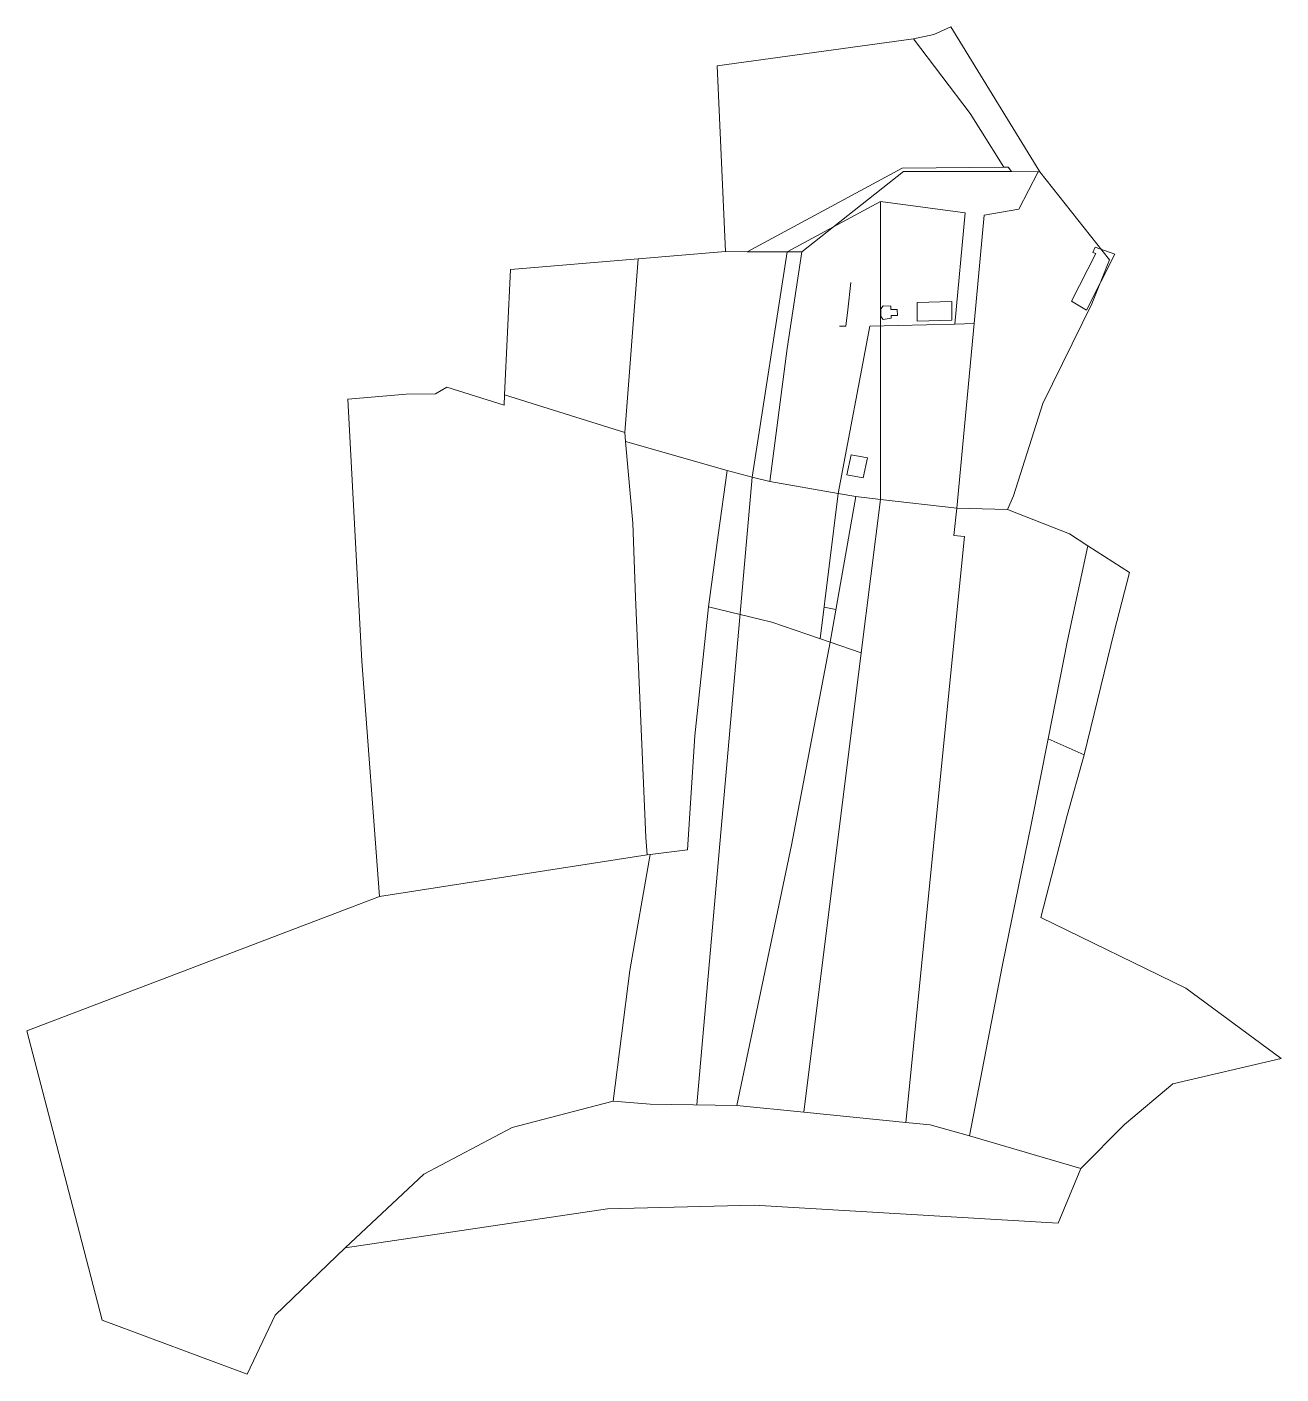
# Model space of a CAD drawing. Header units: metres. Extents: x 7518859 to 7519120, y 4698052 to 4698333.
import ezdxf

# ---------------------------------------------------------------- set-up
doc = ezdxf.new("R2010")
doc.units = ezdxf.units.M
for name, color, linetype, lineweight in [('beton', 252, 'Continuous', 0), ('bunari', 4, 'Continuous', 0), ('koshi', 33, 'Continuous', 0), ('ndarje v3', 5, 'Continuous', 0), ('Ndarjet', 1, 'Continuous', 0), ('objekt', 42, 'Continuous', 0), ('Parc-Kojshi', 251, 'Continuous', 0), ('Parc-Re', 1, 'Continuous', 0), ('Parcela Baze', 7, 'Continuous', 0)]:
    doc.layers.add(name, color=color, linetype=linetype, lineweight=lineweight)

msp = doc.modelspace()

# ---------------------------------------------------------------- linework, layer by layer
at = {"layer": 'beton', "elevation": 653.56, "flags": 128}
msp.add_lwpolyline([(7519028.29, 4698270.63), (7519029.59, 4698270.64), (7519030.03, 4698274.05), (7519030.64, 4698279.74)], dxfattribs=at)
at = {"layer": 'bunari', "elevation": 653.85}
msp.add_lwpolyline([(7519036.87, 4698272.64), (7519037.4, 4698272.04), (7519039.05, 4698272.29), (7519039.01, 4698272.86), (7519040.33, 4698272.88), (7519040.27, 4698274.12), (7519038.95, 4698274.1), (7519038.94, 4698274.77), (7519037.39, 4698274.86), (7519036.88, 4698274.24), (7519036.87, 4698272.64)], dxfattribs=at)
at = {"layer": 'koshi', "flags": 128}
for points in [[(7519044.47, 4698271.68), (7519044.47, 4698275.58), (7519051.69, 4698275.76), (7519051.65, 4698271.87)], [(7519033.19, 4698239.05), (7519034.08, 4698243.22), (7519030.68, 4698243.86), (7519029.79, 4698239.68)]]:
    msp.add_lwpolyline(points, close=True, dxfattribs=at)
at = {"layer": 'ndarje v3', "flags": 128}
msp.add_lwpolyline([(7519036.79, 4698296.59), (7519036.79, 4698234.53)], dxfattribs=at)
at = {"layer": 'Ndarjet', "flags": 128}
for points in [[(7519010.1, 4698239.19), (7518998.59, 4698108.4)], [(7519028.01, 4698235.76), (7519024.23, 4698205.52)]]:
    msp.add_lwpolyline(points, dxfattribs=at)
at = {"layer": 'Ndarjet', "elevation": 652.11, "flags": 128}
msp.add_lwpolyline([(7519025.05, 4698212.09), (7519027.52, 4698211.61)], dxfattribs=at)
at = {"layer": 'objekt', "flags": 128}
for points, elevation in [([(7519081.01, 4698286.01), (7519081.51, 4698287.1)], 660.46), ([(7519081.51, 4698287.1), (7519085.64, 4698285.66)], 660.46), ([(7519076.59, 4698275.82), (7519081.63, 4698285.79)], 659.61), ([(7519079.72, 4698273.95), (7519085.64, 4698285.66)], 659.61), ([(7519081.01, 4698286.01), (7519081.63, 4698285.79)], 660.47), ([(7519079.72, 4698273.95), (7519076.59, 4698275.82)], 659.61)]:
    msp.add_lwpolyline(points, dxfattribs=dict(at, elevation=elevation))
at = {"layer": 'Parc-Kojshi'}
for points in [[(7519062.53, 4698303.74), (7519057.74, 4698311.42), (7519055.52, 4698314.97), (7519043.68, 4698330.46), (7519047.9, 4698331.36), (7519051.44, 4698332.97), (7519069.98, 4698302.81), (7519069.68, 4698302.81), (7519064.07, 4698302.84), (7519063.4, 4698303.75), (7519062.53, 4698303.74)], [(7519057.74, 4698311.42), (7519062.53, 4698303.74), (7519041.31, 4698303.58), (7519009.04, 4698286.15), (7519004.54, 4698286.16), (7519002.81, 4698324.89), (7519043.68, 4698330.46), (7519055.52, 4698314.97), (7519057.74, 4698311.42)], [(7519027.04, 4698291.33), (7519017.41, 4698286.12), (7519009.04, 4698286.15), (7519041.31, 4698303.58), (7519062.53, 4698303.74), (7519063.4, 4698303.75), (7519064.07, 4698302.84), (7519041.63, 4698302.84), (7519027.04, 4698291.33)], [(7519069.68, 4698302.81), (7519065.65, 4698295.03), (7519058.41, 4698293.74), (7519056.29, 4698271.18), (7519052.27, 4698271.08), (7519054.44, 4698294.27), (7519036.79, 4698296.59), (7519027.04, 4698291.33), (7519041.63, 4698302.84), (7519064.07, 4698302.84), (7519069.68, 4698302.81)], [(7519056.29, 4698271.18), (7519058.41, 4698293.74), (7519065.65, 4698295.03), (7519069.68, 4698302.81), (7519069.98, 4698302.81), (7519084.51, 4698284.45), (7519080.84, 4698275.31), (7519070.65, 4698254.53), (7519064.5, 4698235.29), (7519063.26, 4698232.45), (7519052.68, 4698232.69), (7519056.29, 4698271.18)], [(7519017.41, 4698286.12), (7519027.04, 4698291.33), (7519020.44, 4698286.12), (7519017.41, 4698286.12)], [(7518986.36, 4698284.64), (7518983.55, 4698248.47), (7518958.52, 4698256.32), (7518959.74, 4698282.41), (7518986.36, 4698284.64)], [(7519017.41, 4698286.12), (7519010.1, 4698239.19), (7519004.91, 4698240.54), (7518983.72, 4698246.63), (7518983.55, 4698248.47), (7518986.36, 4698284.64), (7519004.54, 4698286.16), (7519009.04, 4698286.15), (7519017.41, 4698286.12)], [(7519010.1, 4698239.19), (7519017.41, 4698286.12), (7519020.44, 4698286.12), (7519017.41, 4698265.95), (7519013.77, 4698238.24), (7519010.1, 4698239.19)], [(7518988.21, 4698160.47), (7518932.5, 4698151.83), (7518928.81, 4698200.85), (7518925.89, 4698255.42), (7518938.03, 4698256.5), (7518944.12, 4698256.57), (7518946.48, 4698257.9), (7518958.42, 4698254.16), (7518958.52, 4698256.32), (7518983.55, 4698248.47), (7518983.72, 4698246.63), (7518985.26, 4698229.59), (7518985.79, 4698214.19), (7518987.95, 4698164.09), (7518988.21, 4698160.47)], [(7519052.68, 4698232.69), (7519052.11, 4698227.01), (7519054.31, 4698226.79), (7519042.09, 4698104.73), (7519020.86, 4698106.86), (7519032.8, 4698202.57), (7519036.79, 4698234.53), (7519052.68, 4698232.69)], [(7519042.09, 4698104.73), (7519054.31, 4698226.79), (7519052.11, 4698227.01), (7519052.68, 4698232.69), (7519063.26, 4698232.45), (7519076.15, 4698227.38), (7519079.99, 4698224.9), (7519075.77, 4698205.15), (7519071.73, 4698184.63), (7519068.22, 4698166.79), (7519062.23, 4698137.55), (7519055.38, 4698101.95), (7519047.19, 4698104.22), (7519042.09, 4698104.73)], [(7519071.73, 4698184.63), (7519075.77, 4698205.15), (7519079.99, 4698224.9), (7519088.64, 4698219.32), (7519085.51, 4698206.97), (7519079.22, 4698181.31), (7519071.73, 4698184.63)], [(7519055.38, 4698101.95), (7519062.23, 4698137.55), (7519068.22, 4698166.79), (7519071.73, 4698184.63), (7519079.22, 4698181.31), (7519075.69, 4698168.72), (7519070.18, 4698147.47), (7519100.37, 4698132.71), (7519120.23, 4698118.1), (7519097.7, 4698112.76), (7519087.61, 4698104.32), (7519078.57, 4698095.14), (7519055.38, 4698101.95)], [(7518932.5, 4698151.83), (7518988.21, 4698160.47), (7518988.85, 4698160.57), (7518984.59, 4698136.43), (7518981.17, 4698109.16), (7518960.14, 4698103.71), (7518941.74, 4698094), (7518925.36, 4698078.65), (7518910.77, 4698064.61), (7518904.95, 4698052.33), (7518874.75, 4698063.54), (7518868.61, 4698087.07), (7518859.06, 4698123.8), (7518926.65, 4698149.59), (7518932.5, 4698151.83)], [(7519078.57, 4698095.14), (7519073.8, 4698083.77), (7519010.48, 4698087.53), (7518979.95, 4698086.72), (7518925.36, 4698078.65), (7518941.74, 4698094), (7518960.14, 4698103.71), (7518981.17, 4698109.16), (7518988.85, 4698108.57), (7519006.92, 4698108.25), (7519020.86, 4698106.86), (7519042.09, 4698104.73), (7519047.19, 4698104.22), (7519055.38, 4698101.95), (7519078.57, 4698095.14)]]:
    msp.add_lwpolyline(points, close=True, dxfattribs=at)
at = {"layer": 'Parc-Re'}
msp.add_lwpolyline([(7519026.3, 4698204.81), (7519018.25, 4698162.48), (7519006.92, 4698108.25), (7518988.85, 4698108.57), (7518981.17, 4698109.16), (7518984.59, 4698136.43), (7518988.85, 4698160.57), (7518996.6, 4698161.57), (7518998.14, 4698185.28), (7519000.97, 4698212.18), (7519003.01, 4698227.06), (7519004.91, 4698240.54), (7519010.1, 4698239.19), (7519013.77, 4698238.24), (7519028.01, 4698235.76), (7519031.71, 4698235.12)], close=True, dxfattribs=at)
at = {"layer": 'Parcela Baze'}
for points in [[(7519027.04, 4698291.33), (7519036.79, 4698296.59), (7519054.44, 4698294.27), (7519052.27, 4698271.08), (7519034.62, 4698270.63), (7519028.01, 4698235.76), (7519013.77, 4698238.24), (7519017.41, 4698265.95), (7519020.44, 4698286.12), (7519027.04, 4698291.33)], [(7519052.27, 4698271.08), (7519056.29, 4698271.18), (7519052.68, 4698232.69), (7519036.79, 4698234.53), (7519031.71, 4698235.12), (7519028.01, 4698235.76), (7519034.62, 4698270.63), (7519052.27, 4698271.08)], [(7519000.97, 4698212.18), (7518998.14, 4698185.28), (7518996.6, 4698161.57), (7518988.85, 4698160.57), (7518988.21, 4698160.47), (7518987.95, 4698164.09), (7518985.79, 4698214.19), (7518985.26, 4698229.59), (7518983.72, 4698246.63), (7519004.91, 4698240.54), (7519003.01, 4698227.06), (7519000.97, 4698212.18)], [(7519026.3, 4698204.81), (7519014.16, 4698208.99), (7519000.97, 4698212.18), (7519003.01, 4698227.06), (7519004.91, 4698240.54), (7519010.1, 4698239.19), (7519013.77, 4698238.24), (7519028.01, 4698235.76), (7519031.71, 4698235.12), (7519026.3, 4698204.81)], [(7519032.8, 4698202.57), (7519026.3, 4698204.81), (7519031.71, 4698235.12), (7519036.79, 4698234.53), (7519032.8, 4698202.57)], [(7519006.92, 4698108.25), (7518988.85, 4698108.57), (7518981.17, 4698109.16), (7518984.59, 4698136.43), (7518988.85, 4698160.57), (7518996.6, 4698161.57), (7518998.14, 4698185.28), (7519000.97, 4698212.18), (7519014.16, 4698208.99), (7519026.3, 4698204.81), (7519018.25, 4698162.48), (7519006.92, 4698108.25)], [(7519026.3, 4698204.81), (7519032.8, 4698202.57), (7519020.86, 4698106.86), (7519006.92, 4698108.25), (7519018.25, 4698162.48), (7519026.3, 4698204.81)]]:
    msp.add_lwpolyline(points, close=True, dxfattribs=at)

doc.saveas('drawing.dxf')
